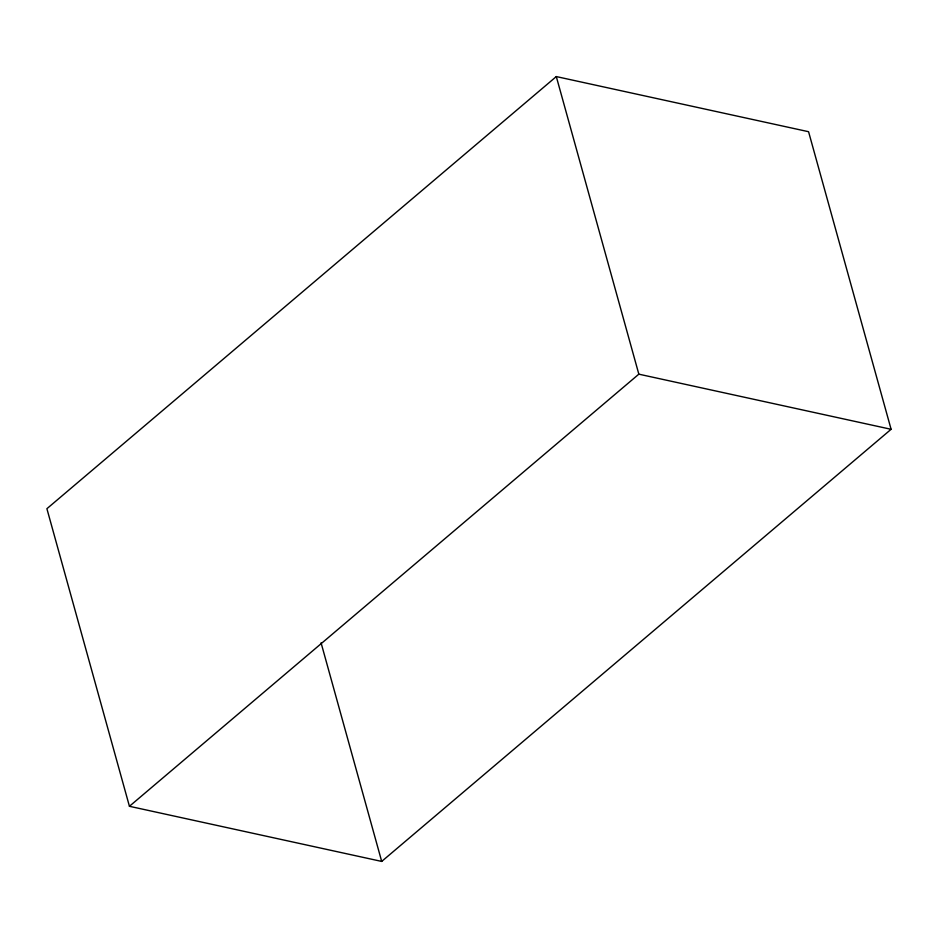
<?xml version="1.0" encoding="UTF-8"?>
<svg xmlns="http://www.w3.org/2000/svg" width="938" height="938" viewBox="0 0 938 938"><rect width="100%" height="100%" fill="white"/><g stroke="black" fill="none" stroke-linecap="round" stroke-linejoin="round"><path stroke-width="1.41" d="M556.304 76.576L46.9 508.701L129.432 806.293L381.696 861.424L891.1 429.299L808.568 131.707L556.304 76.576L638.837 374.168L891.1 429.299M129.432 806.293L638.837 374.168M321.066 642.811L381.696 861.424"/></g></svg>
